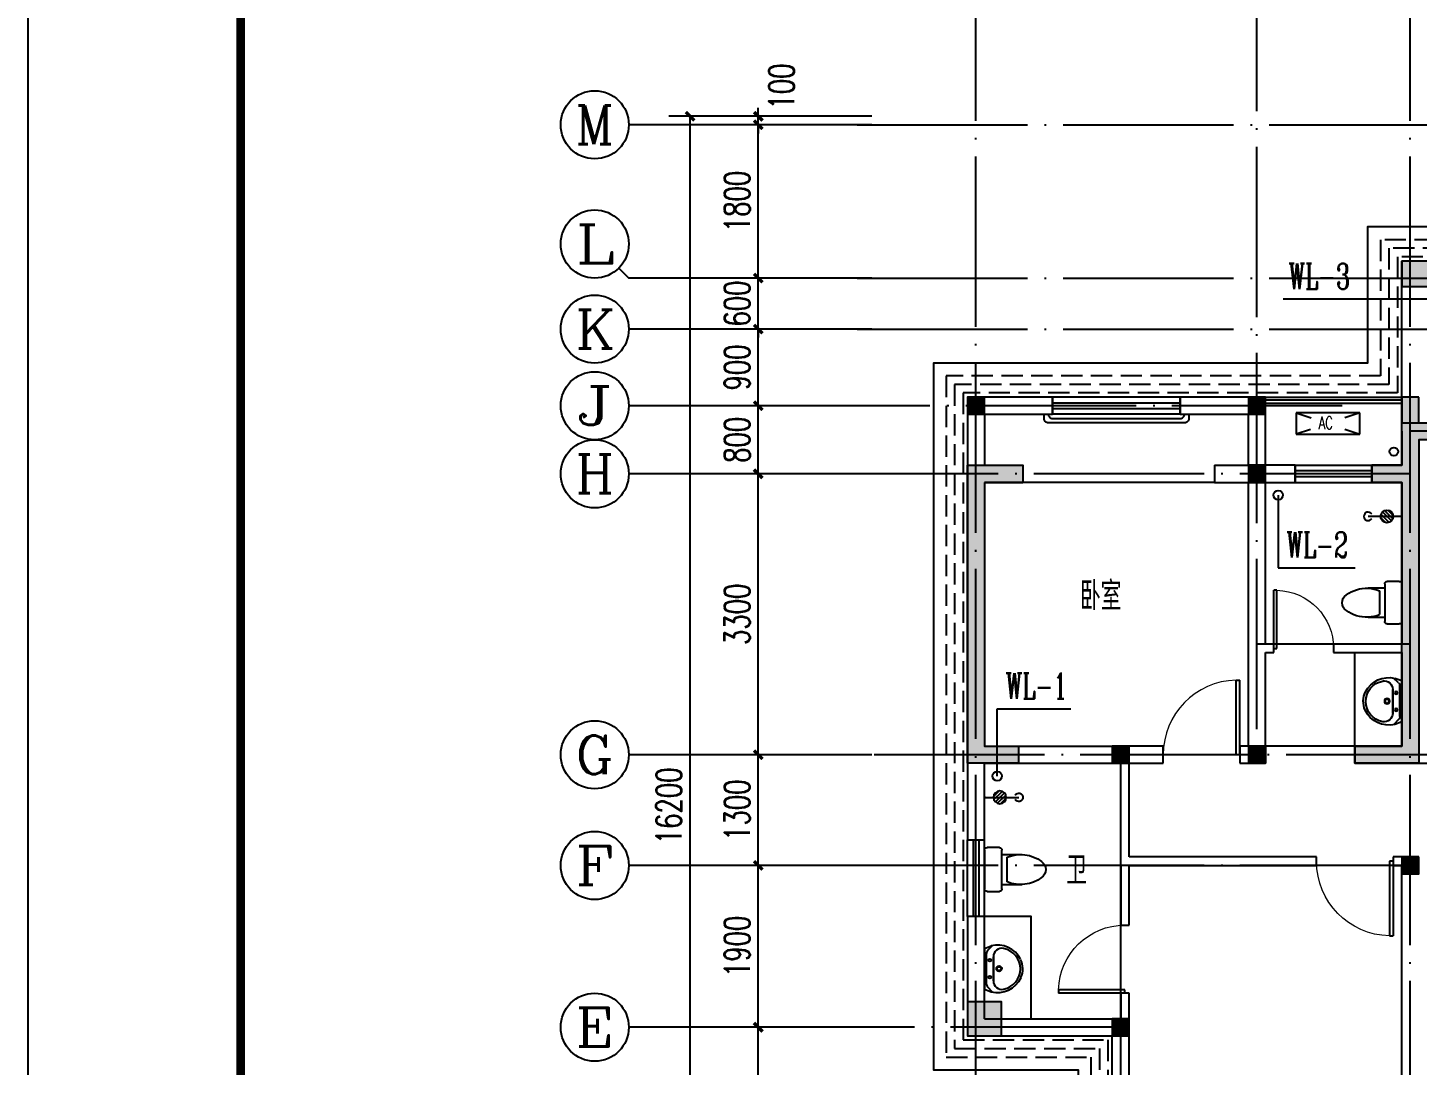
# Model space of a CAD drawing. Extents: x -287580 to -53108, y -522338 to -82629.
# Drawn here: x -265243 to -248927, y -406731 to -394545 of the extents above; entities that cross this region are included whole.
import ezdxf
from ezdxf.enums import TextEntityAlignment as Align

# ---------------------------------------------------------------- set-up
doc = ezdxf.new("R2010")
doc.units = 0
doc.header["$LTSCALE"] = 1000
doc.header["$MEASUREMENT"] = 0
doc.linetypes.add('DASH', pattern=[0.35, 0.25, -0.1])
doc.linetypes.add('DOTE', pattern=[2.42, 2, -0.2, 0.02, -0.2])
for name, color, linetype in [('AXIS', 3, 'Continuous'), ('AXIS_TEXT', 7, 'Continuous'), ('DIM_污水', 3, 'Continuous'), ('DOTE', 99, 'Continuous'), ('kan', 146, 'Continuous'), ('KTIAO', 124, 'Continuous'), ('PUB_TEXT', 7, 'Continuous'), ('PUB_TITLE', 146, 'Continuous'), ('VPIPE-污水', 2, 'Continuous'), ('WALL', 9, 'Continuous'), ('WINDOW', 99, 'Continuous'), ('填充', 8, 'Continuous'), ('家具', 187, 'Continuous'), ('屋面', 139, 'Continuous'), ('栏杆', 169, 'Continuous'), ('表格', 157, 'Continuous'), ('面层', 215, 'Continuous')]:
    doc.layers.add(name, color=color, linetype=linetype)
doc.layers.add('RENDERING', color=125, linetype='Continuous', lineweight=13)
doc.styles.add('_ROMANC', font='romanc__.ttf', dxfattribs={"width": 0.700005})
doc.styles.add('_TCH_AXIS', font='COMPLEX', dxfattribs={"bigfont": 'GBCBIG'})
doc.styles.add('_TCH_DIM_T3', font='SIMPLEX', dxfattribs={"width": 0.705882, "bigfont": 'GBCBIG'})
doc.styles.add('_TWT_SERIAL', font='COMPLEX', dxfattribs={"width": 0.8, "height": 3, "bigfont": 'HZTXT'})
doc.styles.add('COMPLEX', font='COMPLEX')
doc.styles.add('DIM_FONT', font='simplex_.ttf', dxfattribs={"width": 0.7, "bigfont": 'GBCBIG'})
doc.styles.get("Standard").update_dxf_attribs({"font": 'gbenor.shx', "bigfont": 'gbcbig.shx'})
doc.dimstyles.new('_TCH_ARCH&&100', dxfattribs={"dimtxt": 297.5, "dimasz": 100, "dimexe": 250, "dimexo": 300, "dimgap": 100, "dimtad": 1, "dimdec": 0, "dimzin": 0, "dimdsep": 46, "dimtxsty": '_TCH_DIM_T3', "dimblk": 'ARCHTICK', "dimcen": 0.09, "dimclrt": 7, "dimazin": 2, "dimtfac": 1, "dimtdec": 0, "dimtix": 1, "dimtmove": 2, "dimatfit": 3, "dimfxl": 0, "dimtolj": 1, "dimtzin": 0, "dimarcsym": 0})

# ---------------------------------------------------------------- blocks, each defined once
blk = doc.blocks.new('aaaaaaffffffeeeee')
at = {"layer": 'DIM_污水'}
for p, q in [((-249151, -361662), (-250499, -361662)), ((-248759, -361662), (-249151, -361662)), ((-250559, -363962), (-250559, -364816)), ((-250559, -364816), (-249654, -364816)), ((-253859, -367262), (-253859, -366473)), ((-253859, -366473), (-252996, -366473))]:
    blk.add_line(p, q, dxfattribs=at)
at = {"layer": 'VPIPE-污水'}
for centre in [(-250559, -363962), (-253859, -367262)]:
    blk.add_circle(centre, 55, dxfattribs=at)
at = {"layer": 'DIM_污水', "color": 7, "style": '_TWT_SERIAL', "width": 0.64}
for s, p in [('WL-3', (-250439, -361542)), ('WL-2', (-250464, -364696)), ('WL-1', (-253760, -366353))]:
    blk.add_text(s, height=300, dxfattribs=at).set_placement(p)
blk = doc.blocks.new('90304092557924')
at = {"layer": 'KTIAO', "color": 99}
for p, q in [((-375, 125), (-198, 66)), ((-375, 125), (-375, -125)), ((375, 125), (-375, 125)), ((375, 125), (198, 66)), ((375, -125), (375, 125)), ((-203, -68), (-375, -125)), ((-375, -125), (375, -125)), ((200, -67), (375, -125))]:
    blk.add_line(p, q, dxfattribs=at)
at = {"layer": 'KTIAO', "color": 99, "style": '_ROMANC', "width": 0.7}
blk.add_text('AC', height=148.6, dxfattribs=at).set_placement((-113, -66))
at = {"layer": 'KTIAO', "color": 99, "style": 'DIM_FONT', "oblique": 0, "width": 0.6, "flags": 9}
for tag in ['XSIZE', 'YSIZE']:
    blk.add_attdef(tag, (-375, -125), '', height=0.5, dxfattribs=at)
blk = doc.blocks.new('M_E6')
for p, q in [((-240, 0), (-270, -79)), ((240, 0), (-240, 0)), ((-237, 0), (239, 0)), ((240, 0), (270, -79)), ((-213, -36), (-271, -91)), ((-179, -23), (181, -23)), ((141, -105), (-141, -105)), ((-141, -105), (141, -105)), ((217, -37), (274, -95))]:
    blk.add_line(p, q)
for centre, radius in [((-99, -65), 16.3), ((2, -172), 31.6), ((2, -172), 23), ((101, -65), 16.3)]:
    blk.add_circle(centre, radius)
for centre, radius, start, end in [((28, -152), 307, 166.1751, 244.7296), ((-141, -205), 100, 90, 190.5602), ((-179, -73), 50, 90, 133.181), ((-28, -152), 307, 297.0639, 13.8249), ((141, -205), 100, 349.4398, 90), ((181, -73), 50, 44.5607, 90), ((0, -179), 243, 190.5602, 349.4398), ((0, -201), 250, 245.8071, 296.4628), ((28, -152), 307, 266.589, 266.5936)]:
    blk.add_arc(centre, radius, start, end)
at = {"width": 0.8, "flags": 9}
for tag in ['XSIZE', 'YSIZE']:
    blk.add_attdef(tag, (0, 0), '', height=0.5, dxfattribs=at)
blk = doc.blocks.new('1')
for p, q in [((-550, -239), (-550, 201)), ((-520, 231), (-380, 231)), ((-350, 201), (-350, 151)), ((-350, 151), (-350, -189)), ((-350, 151), (-154, 151)), ((-289, 121), (-289, -159)), ((-380, -269), (-520, -269)), ((-154, -189), (-350, -189)), ((-350, -189), (-350, -239))]:
    blk.add_line(p, q)
for centre, radius, start, end in [((-520, 201), 30, 90, 180), ((-380, 201), 30, 360, 90), ((-137, -247), 398, 92.544, 112.5495), ((-137, -247), 398, 53.3619, 92.544), ((40, -19), 110, 303.4509, 56.5491), ((-137, 208), 398, 247.4505, 267.456), ((-137, 208), 398, 267.456, 306.6381), ((-520, -239), 30, 180, 270), ((-380, -239), 30, 270, 360)]:
    blk.add_arc(centre, radius, start, end)
blk = doc.blocks.new('A$C6A1B0631')
at = {"layer": '家具'}
for p, q in [((0, 527), (0, 667)), ((30, 697), (470, 697)), ((500, 667), (500, 527)), ((470, 497), (30, 497)), ((80, 497), (80, 267)), ((420, 497), (420, 267)), ((390, 437), (110, 437))]:
    blk.add_line(p, q, dxfattribs=at)
for centre, radius, start, end in [((30, 667), 30, 90, 180), ((470, 667), 30, 0, 90), ((30, 527), 30, 180, 270), ((470, 527), 30, 270, 0), ((477, 284), 398, 157.4505, 216.6381), ((23, 284), 398, 323.3619, 22.5495), ((250, 108), 110, 213.4509, 326.5491)]:
    blk.add_arc(centre, radius, start, end, dxfattribs=at)
blk = doc.blocks.new('$lvtry$00000168')
at = {"color": 0}
blk.add_line((0, 0), (0, -395), dxfattribs=at)
blk.add_arc((0, -395), 50, 121.0332, 58.9668, dxfattribs=at)
for p in [(0, 0), (0, -223)]:
    blk.add_point(p, dxfattribs=at)
blk = doc.blocks.new('$lvtry$00000171')
for p, q in [((-74, 11), (-11, 74)), ((-70, -27), (27, 70)), ((-53, -53), (53, 53)), ((-27, -70), (70, 27)), ((11, -74), (74, -11))]:
    blk.add_line(p, q)
blk.add_circle((0, 0), 75)
blk.add_point((0, 0))
blk = doc.blocks.new('A$C6BE329BC')
at = {"layer": '家具', "rotation": 180}
blk.add_blockref('$lvtry$00000171', (75, 271), dxfattribs=at)
at = {"layer": '家具'}
blk.add_blockref('$lvtry$00000168', (75, 445), dxfattribs=at)
blk = doc.blocks.new('TRHH')
at = {"color": 6}
blk.add_circle((-249202, -461390), 50, dxfattribs=at)
blk = doc.blocks.new('A$C323E2525')
at = {"layer": '填充'}
for points in [[(19900, 14500), (20500, 14500), (20500, 14200), (19900, 14200)], [(20300, 12900), (20500, 12900), (20500, 12600), (20300, 12600)], [(22100, 12900), (22300, 12900), (22300, 12700), (22100, 12700)], [(25400, 12900), (25600, 12900), (25600, 12700), (25400, 12700)], [(22100, 12100), (22300, 12100), (22300, 11900), (22100, 11900)], [(22100, 8800), (22300, 8800), (22300, 8600), (22100, 8600)], [(23700, 8800), (23900, 8800), (23900, 8600), (23700, 8600)], [(20300, 7500), (20500, 7500), (20500, 7300), (20300, 7300)], [(23700, 5600), (23900, 5600), (23900, 5400), (23700, 5400)]]:
    blk.add_hatch(color=256, dxfattribs=at).paths.add_polyline_path(points)
at = {"color": 6}
for points in [[(19900, 14500), (20500, 14500), (20500, 14200), (19900, 14200)], [(20300, 12900), (20500, 12900), (20500, 12600), (20300, 12600)], [(22100, 12900), (22300, 12900), (22300, 12700), (22100, 12700)], [(25400, 12900), (25600, 12900), (25600, 12700), (25400, 12700)], [(22100, 12100), (22300, 12100), (22300, 11900), (22100, 11900)], [(22100, 8800), (22300, 8800), (22300, 8600), (22100, 8600)], [(23700, 8800), (23900, 8800), (23900, 8600), (23700, 8600)], [(20300, 7500), (20500, 7500), (20500, 7300), (20300, 7300)], [(23700, 5600), (23900, 5600), (23900, 5400), (23700, 5400)]]:
    blk.add_lwpolyline(points, close=True, dxfattribs=at)
blk = doc.blocks.new('A$C17F555B1')
at = {"layer": '填充'}
h = blk.add_hatch(color=256, dxfattribs=at)
h.dxf.hatch_style = 1
h.paths.add_polyline_path([(55300, 3700), (55300, 3300), (55700, 3300), (55700, 3700)])
h.paths.add_polyline_path([(30100, 3700), (30100, 3300), (30500, 3300), (30500, 3700)])
h.paths.add_polyline_path([(25600, 3300), (25600, 3700), (25200, 3700), (25200, 3300)])
h.paths.add_polyline_path([(400, 3300), (400, 3700), (0, 3700), (0, 3300)])
h.paths.add_polyline_path([(45350, 10300), (45350, 8200), (45150, 8200), (45150, 10500), (45700, 10500), (45700, 10300)])
h.paths.add_polyline_path([(10550, 10500), (10550, 8200), (10350, 8200), (10350, 10300), (10000, 10300), (10000, 10500)])
h.paths.add_polyline_path([(5600, 0), (5100, 0), (5100, 2500), (5300, 2500), (5300, 200), (5600, 200)])
h.paths.add_polyline_path([(20500, 0), (20000, 0), (20000, 200), (20300, 200), (20300, 2500), (20500, 2500)])
h.paths.add_polyline_path([(35700, 0), (35200, 0), (35200, 2500), (35400, 2500), (35400, 200), (35700, 200)])
h.paths.add_polyline_path([(50600, 0), (50100, 0), (50100, 200), (50400, 200), (50400, 2500), (50600, 2500)])
h.paths.add_polyline_path([(54000, 0), (53350, 0), (53350, 200), (53800, 200), (53800, 2100), (54000, 2100)])
h.paths.add_polyline_path([(32450, 0), (31800, 0), (31800, 2100), (32000, 2100), (32000, 200), (32450, 200)])
h.paths.add_polyline_path([(23900, 0), (23250, 0), (23250, 200), (23700, 200), (23700, 2100), (23900, 2100)])
h.paths.add_polyline_path([(2350, 0), (1700, 0), (1700, 2100), (1900, 2100), (1900, 200), (2350, 200)])
h.paths.add_polyline_path([(50600, 9800), (50600, 6700), (51150, 6700), (51150, 6500), (50400, 6500), (50400, 9800), (50400, 10300), (50100, 10300), (50100, 10500), (50600, 10500), (50600, 10000), (50950, 10000), (50950, 9800)])
h.paths.add_polyline_path([(35400, 10300), (35400, 9800), (35400, 6500), (34650, 6500), (34650, 6700), (35200, 6700), (35200, 9800), (34850, 9800), (34850, 10000), (35200, 10000), (35200, 10500), (35700, 10500), (35700, 10300)])
h.paths.add_polyline_path([(20500, 10500), (20500, 10000), (20850, 10000), (20850, 9800), (20500, 9800), (20500, 6700), (21050, 6700), (21050, 6500), (20300, 6500), (20300, 9800), (20300, 10300), (20000, 10300), (20000, 10500)])
h.paths.add_polyline_path([(5300, 9800), (5300, 6500), (4550, 6500), (4550, 6700), (5100, 6700), (5100, 9800), (4750, 9800), (4750, 10000), (5100, 10000), (5100, 10500), (5600, 10500), (5600, 10300), (5300, 10300)])
h.paths.add_polyline_path([(15050, 10300), (13250, 10300), (13250, 8900), (13050, 8900), (13050, 10500), (15250, 10500), (15250, 9900), (15050, 9900)])
h.paths.add_polyline_path([(40650, 10300), (40650, 9900), (40450, 9900), (40450, 10500), (42650, 10500), (42650, 8900), (42450, 8900), (42450, 10300)])
h.paths.add_polyline_path([(39900, 1900), (39900, 1000), (40400, 1000), (40400, 800), (39900, 800), (39900, 0), (39300, 0), (39300, 200), (39700, 200), (39700, 1000), (39700, 1900)])
h.paths.add_polyline_path([(46100, 1900), (46100, 1000), (46100, 200), (46500, 200), (46500, 0), (45900, 0), (45900, 800), (45400, 800), (45400, 1000), (45900, 1000), (45900, 1900)])
h.paths.add_polyline_path([(40650, 5400), (40650, 5100), (41300, 5100), (41300, 4100), (41100, 4100), (41100, 4900), (40450, 4900), (39900, 4900), (39900, 4800), (39700, 4800), (39700, 5100), (40450, 5100), (40450, 5400)])
h.paths.add_polyline_path([(45350, 5400), (45350, 5100), (46100, 5100), (46100, 4800), (45900, 4800), (45900, 4900), (45350, 4900), (44700, 4900), (44700, 4100), (44500, 4100), (44500, 5100), (45150, 5100), (45150, 5400)])
h.paths.add_polyline_path([(30750, 9800), (30300, 9800), (30300, 6700), (30700, 6700), (30700, 6500), (30100, 6500), (30100, 10000), (30750, 10000)])
h.paths.add_polyline_path([(55700, 10000), (55700, 6500), (55100, 6500), (55100, 6700), (55500, 6700), (55500, 9800), (55050, 9800), (55050, 10000)])
h.paths.add_polyline_path([(16000, 1900), (16000, 1000), (16000, 200), (16400, 200), (16400, 0), (15800, 0), (15800, 800), (15300, 800), (15300, 1000), (15800, 1000), (15800, 1900)])
h.paths.add_polyline_path([(9800, 1900), (9800, 1000), (10300, 1000), (10300, 800), (9800, 800), (9800, 0), (9200, 0), (9200, 200), (9600, 200), (9600, 1000), (9600, 1900)])
h.paths.add_polyline_path([(15250, 5400), (15250, 5100), (16000, 5100), (16000, 4800), (15800, 4800), (15800, 4900), (15250, 4900), (14600, 4900), (14600, 4100), (14400, 4100), (14400, 5100), (15050, 5100), (15050, 5400)])
h.paths.add_polyline_path([(10550, 5400), (10550, 5100), (11200, 5100), (11200, 4100), (11000, 4100), (11000, 4900), (10350, 4900), (9800, 4900), (9800, 4800), (9600, 4800), (9600, 5100), (10350, 5100), (10350, 5400)])
h.paths.add_polyline_path([(25400, 9800), (24950, 9800), (24950, 10000), (25600, 10000), (25600, 6500), (25000, 6500), (25000, 6700), (25400, 6700)])
h.paths.add_polyline_path([(200, 9800), (200, 6700), (600, 6700), (600, 6500), (0, 6500), (0, 10000), (650, 10000), (650, 9800)])
at = {"color": 3}
for points in [[(5300, 9800), (5300, 6500), (4550, 6500), (4550, 6700), (5100, 6700), (5100, 9800), (4750, 9800), (4750, 10000), (5100, 10000), (5100, 10500), (5600, 10500), (5600, 10300), (5300, 10300)], [(200, 9800), (200, 6700), (600, 6700), (600, 6500), (0, 6500), (0, 10000), (650, 10000), (650, 9800)], [(400, 3300), (400, 3700), (0, 3700), (0, 3300)]]:
    blk.add_lwpolyline(points, close=True, dxfattribs=at)
blk = doc.blocks.new('_ArchTick')
at = {"color": 0, "linetype": 'ByBlock', "const_width": 0.4}
blk.add_lwpolyline([(-0.5, -0.5), (0.5, 0.5)], dxfattribs=at)
blk = doc.blocks.new('*D477')
at = {"layer": 'AXIS', "color": 0, "lineweight": -2}
for p, q in [((-255332, -406285), (-256915, -406285)), ((-256665, -409585), (-256665, -406285)), ((-255332, -409585), (-256915, -409585))]:
    blk.add_line(p, q, dxfattribs=at)
at = {"layer": 'Defpoints', "color": 0}
for p in [(-256665, -406285), (-255032, -406285), (-255032, -409585)]:
    blk.add_point(p, dxfattribs=at)
at = {"layer": 'AXIS', "color": 0, "lineweight": -2, "xscale": 100, "yscale": 100, "zscale": 100}
for p, rotation in [((-256665, -406285), 90), ((-256665, -409585), 270)]:
    blk.add_blockref('_ArchTick', p, dxfattribs=dict(at, rotation=rotation))
at = {"layer": 'AXIS', "color": 7, "insert": (-256914, -407935), "char_height": 297.5, "attachment_point": 5, "rotation": 90, "style": '_TCH_DIM_T3'}
blk.add_mtext('\\A1;3300', dxfattribs=at)
blk = doc.blocks.new('*D478')
at = {"layer": 'AXIS', "color": 0, "lineweight": -2}
for p, q in [((-255332, -404385), (-256915, -404385)), ((-256665, -406285), (-256665, -404385)), ((-255332, -406285), (-256915, -406285))]:
    blk.add_line(p, q, dxfattribs=at)
at = {"layer": 'Defpoints', "color": 0}
for p in [(-256665, -404385), (-255032, -404385), (-255032, -406285)]:
    blk.add_point(p, dxfattribs=at)
at = {"layer": 'AXIS', "color": 0, "lineweight": -2, "xscale": 100, "yscale": 100, "zscale": 100}
for p, rotation in [((-256665, -404385), 90), ((-256665, -406285), 270)]:
    blk.add_blockref('_ArchTick', p, dxfattribs=dict(at, rotation=rotation))
at = {"layer": 'AXIS', "color": 7, "insert": (-256914, -405335), "char_height": 297.5, "attachment_point": 5, "rotation": 90, "style": '_TCH_DIM_T3'}
blk.add_mtext('\\A1;1900', dxfattribs=at)
blk = doc.blocks.new('*D479')
at = {"layer": 'AXIS', "color": 0, "lineweight": -2}
for p, q in [((-255332, -403085), (-256915, -403085)), ((-256665, -404385), (-256665, -403085)), ((-255332, -404385), (-256915, -404385))]:
    blk.add_line(p, q, dxfattribs=at)
at = {"layer": 'Defpoints', "color": 0}
for p in [(-256665, -403085), (-255032, -403085), (-255032, -404385)]:
    blk.add_point(p, dxfattribs=at)
at = {"layer": 'AXIS', "color": 0, "lineweight": -2, "xscale": 100, "yscale": 100, "zscale": 100}
for p, rotation in [((-256665, -403085), 90), ((-256665, -404385), 270)]:
    blk.add_blockref('_ArchTick', p, dxfattribs=dict(at, rotation=rotation))
at = {"layer": 'AXIS', "color": 7, "insert": (-256914, -403735), "char_height": 297.5, "attachment_point": 5, "rotation": 90, "style": '_TCH_DIM_T3'}
blk.add_mtext('\\A1;1300', dxfattribs=at)
blk = doc.blocks.new('*D480')
at = {"layer": 'AXIS', "color": 0, "lineweight": -2}
for p, q in [((-255332, -399785), (-256915, -399785)), ((-256665, -403085), (-256665, -399785)), ((-255332, -403085), (-256915, -403085))]:
    blk.add_line(p, q, dxfattribs=at)
at = {"layer": 'Defpoints', "color": 0}
for p in [(-256665, -399785), (-255032, -399785), (-255032, -403085)]:
    blk.add_point(p, dxfattribs=at)
at = {"layer": 'AXIS', "color": 0, "lineweight": -2, "xscale": 100, "yscale": 100, "zscale": 100}
for p, rotation in [((-256665, -399785), 90), ((-256665, -403085), 270)]:
    blk.add_blockref('_ArchTick', p, dxfattribs=dict(at, rotation=rotation))
at = {"layer": 'AXIS', "color": 7, "insert": (-256914, -401435), "char_height": 297.5, "attachment_point": 5, "rotation": 90, "style": '_TCH_DIM_T3'}
blk.add_mtext('\\A1;3300', dxfattribs=at)
blk = doc.blocks.new('*D481')
at = {"layer": 'AXIS', "color": 0, "lineweight": -2}
for p, q in [((-255332, -398985), (-256915, -398985)), ((-256665, -399785), (-256665, -398985)), ((-255332, -399785), (-256915, -399785))]:
    blk.add_line(p, q, dxfattribs=at)
at = {"layer": 'Defpoints', "color": 0}
for p in [(-256665, -398985), (-255032, -398985), (-255032, -399785)]:
    blk.add_point(p, dxfattribs=at)
at = {"layer": 'AXIS', "color": 0, "lineweight": -2, "xscale": 100, "yscale": 100, "zscale": 100}
for p, rotation in [((-256665, -398985), 90), ((-256665, -399785), 270)]:
    blk.add_blockref('_ArchTick', p, dxfattribs=dict(at, rotation=rotation))
at = {"layer": 'AXIS', "color": 7, "insert": (-256914, -399385), "char_height": 297.5, "attachment_point": 5, "rotation": 90, "style": '_TCH_DIM_T3'}
blk.add_mtext('\\A1;800', dxfattribs=at)
blk = doc.blocks.new('*D482')
at = {"layer": 'AXIS', "color": 0, "lineweight": -2}
for p, q in [((-255332, -398085), (-256915, -398085)), ((-256665, -398985), (-256665, -398085)), ((-255332, -398985), (-256915, -398985))]:
    blk.add_line(p, q, dxfattribs=at)
at = {"layer": 'Defpoints', "color": 0}
for p in [(-256665, -398085), (-255032, -398085), (-255032, -398985)]:
    blk.add_point(p, dxfattribs=at)
at = {"layer": 'AXIS', "color": 0, "lineweight": -2, "xscale": 100, "yscale": 100, "zscale": 100}
for p, rotation in [((-256665, -398085), 90), ((-256665, -398985), 270)]:
    blk.add_blockref('_ArchTick', p, dxfattribs=dict(at, rotation=rotation))
at = {"layer": 'AXIS', "color": 7, "insert": (-256914, -398535), "char_height": 297.5, "attachment_point": 5, "rotation": 90, "style": '_TCH_DIM_T3'}
blk.add_mtext('\\A1;900', dxfattribs=at)
blk = doc.blocks.new('*D483')
at = {"layer": 'AXIS', "color": 0, "lineweight": -2}
for p, q in [((-256665, -397485), (-256665, -397385)), ((-255332, -397485), (-256915, -397485)), ((-256665, -398085), (-256665, -397485)), ((-255332, -398085), (-256915, -398085)), ((-256665, -398085), (-256665, -398185))]:
    blk.add_line(p, q, dxfattribs=at)
at = {"layer": 'Defpoints', "color": 0}
for p in [(-256665, -397485), (-255032, -397485), (-255032, -398085)]:
    blk.add_point(p, dxfattribs=at)
at = {"layer": 'AXIS', "color": 0, "lineweight": -2, "xscale": 100, "yscale": 100, "zscale": 100}
for p, rotation in [((-256665, -397485), 270), ((-256665, -398085), 90)]:
    blk.add_blockref('_ArchTick', p, dxfattribs=dict(at, rotation=rotation))
at = {"layer": 'AXIS', "color": 7, "insert": (-256914, -397785), "char_height": 297.5, "attachment_point": 5, "rotation": 90, "style": '_TCH_DIM_T3'}
blk.add_mtext('\\A1;600', dxfattribs=at)
blk = doc.blocks.new('*D484')
at = {"layer": 'AXIS', "color": 0, "lineweight": -2}
for p, q in [((-255332, -395685), (-256915, -395685)), ((-256665, -397485), (-256665, -395685)), ((-255332, -397485), (-256915, -397485))]:
    blk.add_line(p, q, dxfattribs=at)
at = {"layer": 'Defpoints', "color": 0}
for p in [(-256665, -395685), (-255032, -395685), (-255032, -397485)]:
    blk.add_point(p, dxfattribs=at)
at = {"layer": 'AXIS', "color": 0, "lineweight": -2, "xscale": 100, "yscale": 100, "zscale": 100}
for p, rotation in [((-256665, -395685), 90), ((-256665, -397485), 270)]:
    blk.add_blockref('_ArchTick', p, dxfattribs=dict(at, rotation=rotation))
at = {"layer": 'AXIS', "color": 7, "insert": (-256914, -396585), "char_height": 297.5, "attachment_point": 5, "rotation": 90, "style": '_TCH_DIM_T3'}
blk.add_mtext('\\A1;1800', dxfattribs=at)
blk = doc.blocks.new('*D485')
at = {"layer": 'AXIS', "color": 0, "lineweight": -2}
for p, q in [((-256665, -395585), (-256665, -395485)), ((-255332, -395585), (-256915, -395585)), ((-256665, -395685), (-256665, -395585)), ((-255332, -395685), (-256915, -395685)), ((-256665, -395685), (-256665, -395785))]:
    blk.add_line(p, q, dxfattribs=at)
at = {"layer": 'Defpoints', "color": 0}
for p in [(-256665, -395585), (-255032, -395585), (-255032, -395685)]:
    blk.add_point(p, dxfattribs=at)
at = {"layer": 'AXIS', "color": 0, "lineweight": -2, "xscale": 100, "yscale": 100, "zscale": 100}
for p, rotation in [((-256665, -395585), 270), ((-256665, -395685), 90)]:
    blk.add_blockref('_ArchTick', p, dxfattribs=dict(at, rotation=rotation))
at = {"layer": 'AXIS', "color": 7, "insert": (-256390, -395235), "char_height": 297.5, "attachment_point": 5, "rotation": 90, "style": '_TCH_DIM_T3'}
blk.add_mtext('\\A1;100', dxfattribs=at)
blk = doc.blocks.new('*D486')
at = {"layer": 'AXIS', "color": 0, "lineweight": -2}
for p, q in [((-255332, -395585), (-257715, -395585)), ((-257465, -411785), (-257465, -395585)), ((-255332, -411785), (-257715, -411785))]:
    blk.add_line(p, q, dxfattribs=at)
at = {"layer": 'Defpoints', "color": 0}
for p in [(-257465, -395585), (-255032, -395585), (-255032, -411785)]:
    blk.add_point(p, dxfattribs=at)
at = {"layer": 'AXIS', "color": 0, "lineweight": -2, "xscale": 100, "yscale": 100, "zscale": 100}
for p, rotation in [((-257465, -395585), 90), ((-257465, -411785), 270)]:
    blk.add_blockref('_ArchTick', p, dxfattribs=dict(at, rotation=rotation))
at = {"layer": 'AXIS', "color": 7, "insert": (-257714, -403685), "char_height": 297.5, "attachment_point": 5, "rotation": 90, "style": '_TCH_DIM_T3'}
blk.add_mtext('\\A1;16200', dxfattribs=at)
blk = doc.blocks.new('$DorLib2D$00000001')
for p, q in [((0.45, 0.975), (0.5, 0.975)), ((0.45, 0), (0.45, 0.975)), ((0.5, 0), (0.5, 0.975)), ((0.5, 0), (0.45, 0))]:
    blk.add_line(p, q)
at = {"lineweight": 13}
blk.add_arc((0.475, 0), 0.975, 91.4693, 180, dxfattribs=at)
blk = doc.blocks.new('$WINLIB2D$00000001')
at = {"color": 0}
for points in [[(-0.5, 0.5), (-0.5, -0.5)], [(-0.5, 0.5), (0.5, 0.5)], [(0.5, -0.5), (0.5, 0.5)], [(0.5, 0.167), (-0.5, 0.167)], [(0.5, -0.167), (-0.5, -0.167)], [(-0.5, -0.5), (0.5, -0.5)]]:
    blk.add_lwpolyline(points, dxfattribs=at)
blk = doc.blocks.new('_AXISO')
blk.add_circle((0, 0), 0.5)
at = {"layer": 'AXIS_TEXT', "style": 'COMPLEX', "width": 1.041667}
blk.add_attdef('A', text='', height=0.56, dxfattribs=at).set_placement((-0.25, -0.28), (0.25, -0.28), align=Align.FIT)

msp = doc.modelspace()

# ---------------------------------------------------------------- linework, layer by layer
at = {"layer": 'AXIS'}
for p, q in [((-255679.3, -395684.6), (-258184.9, -395684.6)), ((-258302.1, -397367.4), (-258184.9, -397484.6)), ((-255679.3, -397484.6), (-258184.9, -397484.6)), ((-255679.3, -398084.6), (-258184.9, -398084.6)), ((-255679.3, -398984.6), (-258184.9, -398984.6)), ((-255679.3, -399784.6), (-258184.9, -399784.6)), ((-255679.3, -403084.6), (-258184.9, -403084.6)), ((-255679.3, -404384.6), (-258184.9, -404384.6)), ((-255679.3, -406284.6), (-258184.9, -406284.6))]:
    msp.add_line(p, q, dxfattribs=at)
at = {"layer": 'DOTE', "linetype": 'DOTE'}
for p, q in [((-254108.8, -412579), (-254108.8, -391462)), ((-250808.8, -402784.6), (-250808.8, -391462)), ((-249008.8, -412579), (-249008.8, -391462)), ((-255504.5, -395684.6), (-197644.8, -395684.6)), ((-255504.5, -397484.6), (-197644.8, -397484.6)), ((-255504.5, -398084.6), (-197644.8, -398084.6)), ((-249808.8, -398984.6), (-255504.5, -398984.6)), ((-233808.8, -399284.6), (-249008.8, -399284.6)), ((-249008.8, -399784.6), (-255504.5, -399784.6)), ((-249008.8, -401784.6), (-250808.8, -401784.6)), ((-197644.8, -403084.6), (-255504.5, -403084.6)), ((-252408.8, -412579), (-252408.8, -403084.6)), ((-249008.8, -404384.6), (-255504.5, -404384.6)), ((-252408.8, -406284.6), (-255504.5, -406284.6))]:
    msp.add_line(p, q, dxfattribs=at)
at = {"layer": 'kan'}
msp.add_lwpolyline([(-250708.8, -398884.6), (-249108.8, -398884.6)], dxfattribs=at)
at = {"layer": 'PUB_TITLE'}
msp.add_lwpolyline([(-265242.7, -446215.5), (-181142.7, -446215.5), (-181142.7, -386815.5), (-265242.7, -386815.5)], close=True, dxfattribs=at)
at = {"layer": 'PUB_TITLE', "const_width": 100}
msp.add_lwpolyline([(-262742.7, -445215.5), (-182142.7, -445215.5), (-182142.7, -387815.5), (-262742.7, -387815.5)], close=True, dxfattribs=at)
at = {"layer": 'WALL'}
for p, q in [((-249108.8, -399284.6), (-249108.8, -397284.6)), ((-248508.8, -397284.6), (-249108.8, -397284.6)), ((-253208.8, -398884.6), (-254208.8, -398884.6)), ((-254208.8, -398884.6), (-254208.8, -399784.6)), ((-253208.8, -399084.6), (-253208.8, -398884.6)), ((-250708.8, -398884.6), (-251708.8, -398884.6)), ((-251708.8, -398884.6), (-251708.8, -399084.6)), ((-250708.8, -399684.6), (-250708.8, -398884.6)), ((-254008.8, -399084.6), (-253208.8, -399084.6)), ((-254008.8, -399084.6), (-254008.8, -399684.6)), ((-251708.8, -399084.6), (-250908.8, -399084.6)), ((-250908.8, -399684.6), (-250908.8, -399084.6)), ((-249108.8, -399284.6), (-249108.8, -399684.6)), ((-254008.8, -399684.6), (-253558.8, -399684.6)), ((-253558.8, -399684.6), (-253558.8, -399884.6)), ((-251308.8, -399684.6), (-250908.8, -399684.6)), ((-251308.8, -399684.6), (-251308.8, -399884.6)), ((-250358.8, -399684.6), (-250708.8, -399684.6)), ((-250358.8, -399884.6), (-250358.8, -399684.6)), ((-249108.8, -399684.6), (-249458.8, -399684.6)), ((-249458.8, -399684.6), (-249458.8, -399884.6)), ((-254208.8, -399784.6), (-254208.8, -403084.6)), ((-254008.8, -399884.6), (-253558.8, -399884.6)), ((-254008.8, -399884.6), (-254008.8, -402984.6)), ((-251308.8, -399884.6), (-250908.8, -399884.6)), ((-250908.8, -401784.6), (-250908.8, -399884.6)), ((-250708.8, -399884.6), (-250358.8, -399884.6)), ((-250708.8, -401784.6), (-250708.8, -399884.6)), ((-249458.8, -399884.6), (-249108.8, -399884.6)), ((-249108.8, -399884.6), (-249108.8, -401784.6)), ((-250908.8, -402984.6), (-250908.8, -401784.6)), ((-250608.8, -401784.6), (-250708.8, -401784.6)), ((-250608.8, -401884.6), (-250608.8, -401784.6)), ((-249108.8, -401784.6), (-249908.8, -401784.6)), ((-249908.8, -401784.6), (-249908.8, -401884.6)), ((-250708.8, -402984.6), (-250708.8, -401884.6)), ((-250708.8, -401884.6), (-250608.8, -401884.6)), ((-249908.8, -401884.6), (-249108.8, -401884.6)), ((-249108.8, -401884.6), (-249108.8, -402984.6)), ((-254008.8, -402984.6), (-252408.8, -402984.6)), ((-251908.8, -402984.6), (-252408.8, -402984.6)), ((-251908.8, -403184.6), (-251908.8, -402984.6)), ((-250908.8, -402984.6), (-251008.8, -402984.6)), ((-251008.8, -402984.6), (-251008.8, -403184.6)), ((-250708.8, -403184.6), (-250708.8, -402984.6)), ((-249108.8, -402984.6), (-249658.8, -402984.6)), ((-249658.8, -402984.6), (-249658.8, -403184.6)), ((-254208.8, -403084.6), (-254208.8, -404084.6)), ((-254008.8, -404084.6), (-254008.8, -403184.6)), ((-254008.8, -403184.6), (-252408.8, -403184.6)), ((-252408.8, -404384.6), (-252408.8, -403184.6)), ((-252308.8, -404284.6), (-252308.8, -403184.6)), ((-252308.8, -403184.6), (-251908.8, -403184.6)), ((-251008.8, -403184.6), (-250808.8, -403184.6)), ((-250808.8, -403184.6), (-250708.8, -403184.6)), ((-249658.8, -403184.6), (-249008.8, -403184.6)), ((-249008.8, -403184.6), (-247108.8, -403184.6)), ((-254208.8, -404084.6), (-254008.8, -404084.6)), ((-250108.8, -404284.6), (-252308.8, -404284.6)), ((-250108.8, -404384.6), (-250108.8, -404284.6)), ((-248908.8, -404284.6), (-249208.8, -404284.6)), ((-249208.8, -404284.6), (-249208.8, -404384.6)), ((-252408.8, -404384.6), (-252408.8, -405084.6)), ((-252308.8, -404384.6), (-250108.8, -404384.6)), ((-252308.8, -405084.6), (-252308.8, -404384.6)), ((-249208.8, -404384.6), (-249108.8, -404384.6)), ((-249108.8, -409484.6), (-249108.8, -404384.6)), ((-254008.8, -404984.6), (-254208.8, -404984.6)), ((-254208.8, -404984.6), (-254208.8, -406384.6)), ((-254008.8, -406184.6), (-254008.8, -404984.6)), ((-252408.8, -405084.6), (-252308.8, -405084.6)), ((-252308.8, -405884.6), (-252408.8, -405884.6)), ((-252408.8, -405884.6), (-252408.8, -406184.6)), ((-252308.8, -406284.6), (-252308.8, -405884.6)), ((-254008.8, -406184.6), (-252408.8, -406184.6)), ((-254208.8, -406384.6), (-252508.8, -406384.6)), ((-252508.8, -409584.6), (-252508.8, -406384.6)), ((-252308.8, -409484.6), (-252308.8, -406284.6))]:
    msp.add_line(p, q, dxfattribs=at)
at = {"layer": 'WINDOW'}
for p, q in [((-251308.8, -399884.6), (-253558.8, -399884.6)), ((-249908.8, -401784.6), (-250608.8, -401784.6)), ((-249658.8, -402984.6), (-250708.8, -402984.6)), ((-252408.8, -405884.6, 0), (-252408.8, -405084.6, 0))]:
    msp.add_line(p, q, dxfattribs=at)
at = {"layer": 'WINDOW', "linetype": 'DASH'}
for p, q in [((-250708.8, -402984.6), (-250708.8, -403184.6)), ((-249658.8, -403184.6), (-249658.8, -402984.6))]:
    msp.add_line(p, q, dxfattribs=at)
at = {"layer": '家具'}
for points in [[(-249108.8, -403084.6), (-249658.8, -403084.6), (-249658.8, -402184.6), (-249658.8, -401884.6), (-249108.8, -401884.6)], [(-254008.8, -406184.6), (-253458.8, -406184.6), (-253458.8, -405284.6), (-253458.8, -404984.6), (-254008.8, -404984.6)]]:
    msp.add_lwpolyline(points, dxfattribs=at)
at = {"layer": '屋面', "color": 99}
msp.add_lwpolyline([(-245708.8, -395184.6), (-245708.8, -396884.6), (-249508.8, -396884.6), (-249508.8, -398484.6), (-254608.8, -398484.6), (-254608.8, -406784.6), (-252908.8, -406784.6), (-252908.8, -410784.6), (-250158.8, -410784.6), (-250158.8, -412184.6), (-243308.8, -412184.6), (-243308.8, -410084.6), (-239508.8, -410084.6), (-239508.8, -412184.6), (-232658.8, -412184.6), (-232658.8, -410784.6), (-229908.8, -410784.6), (-229908.8, -406784.6), (-228208.8, -406784.6), (-228208.8, -398484.6), (-233308.8, -398484.6), (-233308.8, -396884.6), (-237108.8, -396884.6), (-237108.8, -395184.6)], close=True, dxfattribs=at)
at = {"layer": '屋面', "color": 99, "linetype": 'DASH'}
for points in [[(-245558.8, -395334.6), (-245558.8, -397034.6), (-249358.8, -397034.6), (-249358.8, -398634.6), (-254458.8, -398634.6), (-254458.8, -406634.6), (-252758.8, -406634.6), (-252758.8, -410634.6), (-250008.8, -410634.6), (-250008.8, -412034.6), (-243458.8, -412034.6), (-243458.8, -409934.6), (-239358.8, -409934.6), (-239358.8, -412034.6), (-232808.8, -412034.6), (-232808.8, -410634.6), (-230058.8, -410634.6), (-230058.8, -406634.6), (-228358.8, -406634.6), (-228358.8, -398634.6), (-233458.8, -398634.6), (-233458.8, -397034.6), (-237258.8, -397034.6), (-237258.8, -395334.6)], [(-245458.8, -395434.6), (-245458.8, -397134.6), (-249258.8, -397134.6), (-249258.8, -398734.6), (-254358.8, -398734.6), (-254358.8, -406534.6), (-252658.8, -406534.6), (-252658.8, -410534.6), (-249908.8, -410534.6), (-249908.8, -411934.6), (-243558.8, -411934.6), (-243558.8, -409834.6), (-239258.8, -409834.6), (-239258.8, -411934.6), (-232908.8, -411934.6), (-232908.8, -410534.6), (-230158.8, -410534.6), (-230158.8, -406534.6), (-228458.8, -406534.6), (-228458.8, -398734.6), (-233558.8, -398734.6), (-233558.8, -397134.6), (-237358.8, -397134.6), (-237358.8, -395434.6)], [(-245358.8, -395534.6), (-245358.8, -397234.6), (-249158.8, -397234.6), (-249158.8, -398834.6), (-254258.8, -398834.6), (-254258.8, -406434.6), (-252558.8, -406434.6), (-252558.8, -410434.6), (-249808.8, -410434.6), (-249808.8, -411834.6), (-243658.8, -411834.6), (-243658.8, -409734.6), (-239158.8, -409734.6), (-239158.8, -411834.6), (-233008.8, -411834.6), (-233008.8, -410434.6), (-230258.8, -410434.6), (-230258.8, -406434.6), (-228558.8, -406434.6), (-228558.8, -398834.6), (-233658.8, -398834.6), (-233658.8, -397234.6), (-237458.8, -397234.6), (-237458.8, -395534.6)]]:
    msp.add_lwpolyline(points, close=True, dxfattribs=at)
at = {"layer": '栏杆'}
for points in [[(-250708.8, -398914.6), (-249108.8, -398914.6)], [(-250708.8, -398954.6), (-249108.8, -398954.6)]]:
    msp.add_lwpolyline(points, dxfattribs=at)
for points in [[(-251608.8, -399084.6), (-251608.8, -399134.6, -0.4142136), (-251658.8, -399184.6), (-253258.8, -399184.6, -0.4142136), (-253308.8, -399134.6), (-253308.8, -399084.6)], [(-253258.8, -399084.6), (-253258.8, -399084.6, 0.4142136), (-253208.8, -399134.6), (-251708.8, -399134.6, 0.4142136), (-251658.8, -399084.6), (-251658.8, -399084.6)]]:
    msp.add_lwpolyline(points, format="xyb", dxfattribs=at)

# ---------------------------------------------------------------- block references
at = {"color": 99}
msp.add_blockref('TRHH', (0, 61866.3), dxfattribs=at)
at = {"rotation": 270}
msp.add_blockref('A$C6BE329BC', (-249553.8, -400209.6), dxfattribs=at)
at = {"xscale": -1, "rotation": 90}
msp.add_blockref('A$C6BE329BC', (-253556.5, -403509.6), dxfattribs=at)
at = {"layer": 'AXIS'}
ref = msp.add_blockref('_AXISO', (-258584.9, -395684.6), dxfattribs=dict(at, xscale=800, yscale=800, zscale=800))
ref.add_attrib('A', 'M', dxfattribs={"layer": 'AXIS_TEXT', "height": 452.5, "style": '_TCH_AXIS'}).set_placement((-258811.2, -395910.8), (-258358.7, -395910.8), align=Align.FIT)
ref = msp.add_blockref('_AXISO', (-258584.9, -397084.6), dxfattribs=dict(at, xscale=800, yscale=800, zscale=800))
ref.add_attrib('A', 'L', dxfattribs={"layer": 'AXIS_TEXT', "height": 452.5, "style": '_TCH_AXIS', "width": 1.4}).set_placement((-258811.2, -397310.8), (-258358.7, -397310.8), align=Align.FIT)
ref = msp.add_blockref('_AXISO', (-258584.9, -398084.6), dxfattribs=dict(at, xscale=800, yscale=800, zscale=800))
ref.add_attrib('A', 'K', dxfattribs={"layer": 'AXIS_TEXT', "height": 452.5, "style": '_TCH_AXIS', "width": 1.105263}).set_placement((-258811.2, -398310.8), (-258358.7, -398310.8), align=Align.FIT)
ref = msp.add_blockref('_AXISO', (-258584.9, -398984.6), dxfattribs=dict(at, xscale=800, yscale=800, zscale=800))
ref.add_attrib('A', 'J', dxfattribs={"layer": 'AXIS_TEXT', "height": 452.5, "style": '_TCH_AXIS', "width": 1.909091}).set_placement((-258811.2, -399210.8), (-258358.7, -399210.8), align=Align.FIT)
ref = msp.add_blockref('_AXISO', (-258584.9, -399784.6), dxfattribs=dict(at, xscale=800, yscale=800, zscale=800))
ref.add_attrib('A', 'H', dxfattribs={"layer": 'AXIS_TEXT', "height": 452.5, "style": '_TCH_AXIS', "width": 1.05}).set_placement((-258811.2, -400010.8), (-258358.7, -400010.8), align=Align.FIT)
ref = msp.add_blockref('_AXISO', (-258584.9, -403084.6), dxfattribs=dict(at, xscale=800, yscale=800, zscale=800))
ref.add_attrib('A', 'G', dxfattribs={"layer": 'AXIS_TEXT', "height": 452.5, "style": '_TCH_AXIS', "width": 1.166667}).set_placement((-258811.2, -403310.8), (-258358.7, -403310.8), align=Align.FIT)
ref = msp.add_blockref('_AXISO', (-258584.9, -404384.6), dxfattribs=dict(at, xscale=800, yscale=800, zscale=800))
ref.add_attrib('A', 'F', dxfattribs={"layer": 'AXIS_TEXT', "height": 452.5, "style": '_TCH_AXIS', "width": 1.3125}).set_placement((-258811.2, -404610.8), (-258358.7, -404610.8), align=Align.FIT)
ref = msp.add_blockref('_AXISO', (-258584.9, -406284.6), dxfattribs=dict(at, xscale=800, yscale=800, zscale=800))
ref.add_attrib('A', 'E', dxfattribs={"layer": 'AXIS_TEXT', "height": 452.5, "style": '_TCH_AXIS', "width": 1.3125}).set_placement((-258811.2, -406510.8), (-258358.7, -406510.8), align=Align.FIT)
at = {"layer": 'RENDERING'}
msp.add_blockref('90304092557924', (-249975.1, -399194.1), dxfattribs=at)
at = {"layer": 'WINDOW'}
for name, p, xscale, yscale, zscale, rotation in [('$WINLIB2D$00000001', (-252458.8, -398984.6), 1500, 200, 1500, 180), ('$DorLib2D$00000001', (-250258.8, -401834.6), 700, -700, 700, 180), ('$DorLib2D$00000001', (-251458.8, -403084.6), 900, 900, 900, 359.9999999977655), ('$WINLIB2D$00000001', (-254108.8, -404534.6), -900, 200, -900, 270), ('$DorLib2D$00000001', (-249658.8, -404334.6), 900, -900, 900, 359.9999999989485), ('$DorLib2D$00000001', (-252358.8, -405484.6), -800, 800, -800, 90)]:
    msp.add_blockref(name, p, dxfattribs=dict(at, xscale=xscale, yscale=yscale, zscale=zscale, rotation=rotation))
at = {"layer": 'WINDOW', "xscale": 900, "yscale": 200, "zscale": 900}
msp.add_blockref('$WINLIB2D$00000001', (-249908.8, -399784.6), dxfattribs=at)
at = {"layer": '家具', "xscale": -1}
msp.add_blockref('1', (-249658.3, -401279.3, 0), dxfattribs=at)
at = {"layer": '家具', "xscale": -1, "rotation": 270}
msp.add_blockref('M_E6', (-249108.8, -402457), dxfattribs=at)
at = {"layer": '家具', "xscale": -1.03000020980835, "yscale": 1.03000020980835, "zscale": 1.029999999998836, "rotation": 90}
msp.add_blockref('A$C6A1B0631', (-253290.7, -404175.1), dxfattribs=at)
at = {"layer": '家具', "rotation": 90}
msp.add_blockref('M_E6', (-254008.8, -405598.7), dxfattribs=at)
at = {"layer": '表格', "xscale": -1}
msp.add_blockref('A$C323E2525', (-228608.8, -411784.6), dxfattribs=at)
at = {"layer": '表格'}
msp.add_blockref('A$C17F555B1', (-254208.8, -409684.6), dxfattribs=at)
at = {"layer": '面层'}
msp.add_blockref('aaaaaaffffffeeeee', (0, -36072.6), dxfattribs=at)

# ---------------------------------------------------------------- texts
at = {"layer": 'PUB_TEXT'}
for s, height, p in [('卧室', 337.59, (-252886.8, -401388, 0)), ('卫', 337.6, (-253049, -404611.1))]:
    msp.add_text(s, height=height, dxfattribs=at).set_placement(p)

# ---------------------------------------------------------------- dimensions: what is measured, and where the dimension line sits
at = {"layer": 'AXIS'}
dim = msp.add_linear_dim(base=(-256664.9, -395584.6), p1=(-255032, -395684.6), p2=(-255032, -395584.6), angle=90, dimstyle='_TCH_ARCH&&100', dxfattribs=at)
dim.commit()
dim.dimension.update_dxf_attribs({"geometry": '*D485', "text_midpoint": (-256389.9, -395234.6), "dimtype": 129})
for p1, p2, distance, picture, middle in [((-255032, -411784.6), (-255032, -395584.6), 2432.9, '*D486', (-257713.7, -403684.6)), ((-255032, -397484.6), (-255032, -395684.6), 1632.9, '*D484', (-256913.7, -396584.6)), ((-255032, -398084.6), (-255032, -397484.6), 1632.9, '*D483', (-256913.7, -397784.6)), ((-255032, -398984.6), (-255032, -398084.6), 1632.9, '*D482', (-256913.7, -398534.6)), ((-255032, -399784.6), (-255032, -398984.6), 1632.9, '*D481', (-256913.7, -399384.6)), ((-255032, -403084.6), (-255032, -399784.6), 1632.9, '*D480', (-256913.7, -401434.6)), ((-255032, -404384.6), (-255032, -403084.6), 1632.9, '*D479', (-256913.7, -403734.6)), ((-255032, -406284.6), (-255032, -404384.6), 1632.9, '*D478', (-256913.7, -405334.6)), ((-255032, -409584.6), (-255032, -406284.6), 1632.9, '*D477', (-256913.7, -407934.6))]:
    dim = msp.add_aligned_dim(p1=p1, p2=p2, distance=distance, dimstyle='_TCH_ARCH&&100', dxfattribs=at)
    dim.commit()
    dim.dimension.update_dxf_attribs({"geometry": picture, "text_midpoint": middle})

doc.saveas('drawing.dxf')
